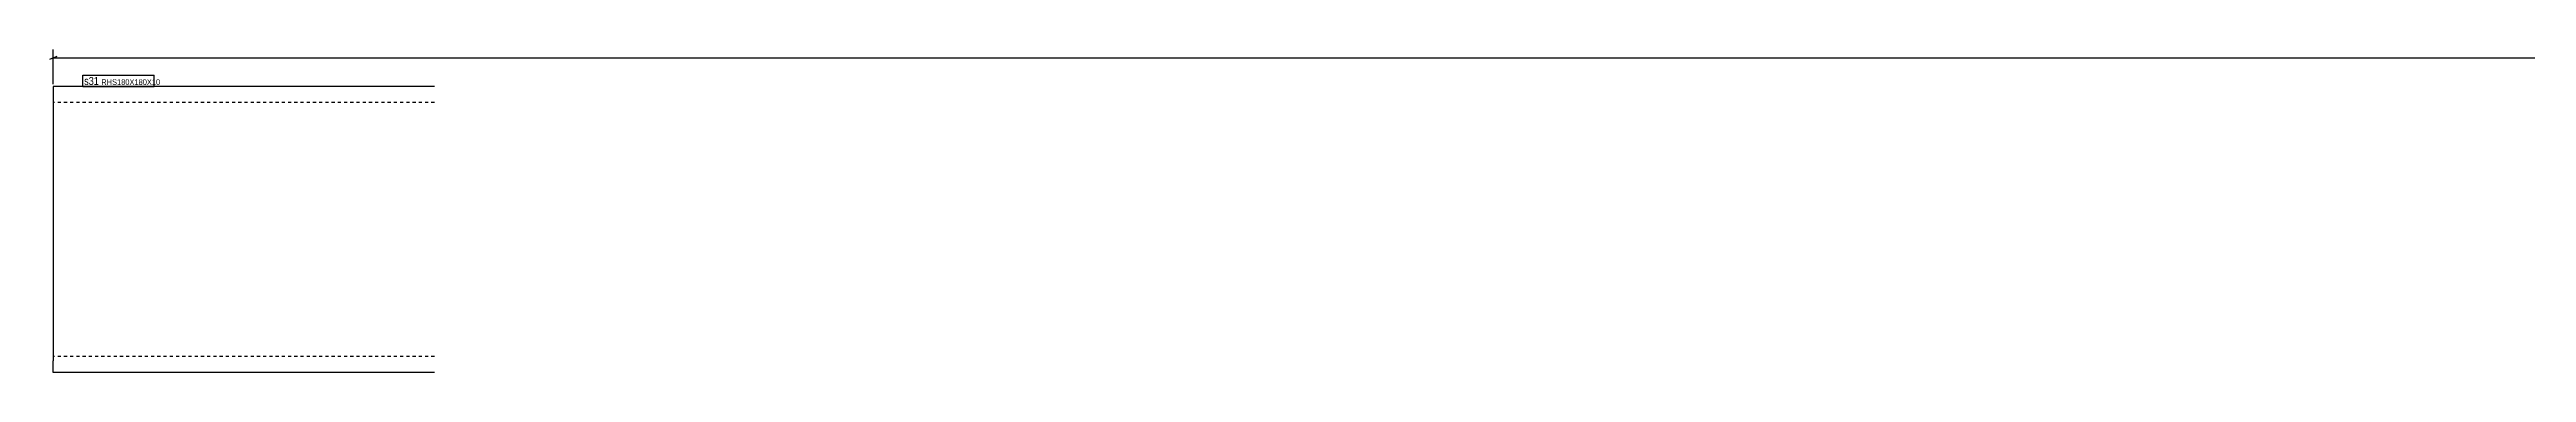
# Model space of a CAD drawing. Header units: millimetres. Extents: x 4 to 3124, y 3 to 252.
# Drawn here: x 4 to 1564, y 45 to 248 of the extents above; entities that cross this region are included whole.
import ezdxf

# ---------------------------------------------------------------- set-up
doc = ezdxf.new("R2010")
doc.units = ezdxf.units.MM
doc.linetypes.add('DXK_LINE_DOT2', pattern=[3.9198, 1.9599, -1.9599])
for name, color, linetype in [('MÅLSÆTNING', 7, 'Continuous'), ('STÅL', 7, 'Continuous'), ('TEKST', 7, 'Continuous')]:
    doc.layers.add(name, color=color, linetype=linetype)
doc.styles.add('Arial Narrow', font='ARIALN.TTF', dxfattribs={"height": 0.2})

msp = doc.modelspace()

# ---------------------------------------------------------------- linework, layer by layer
at = {"layer": 'MÅLSÆTNING', "color": 7, "linetype": 'Continuous'}
for p, q in [((9, 243.9), (4.5, 242.1)), ((6.8, 226.5), (6.8, 248.3)), ((6.8, 243), (3121.5, 243))]:
    msp.add_line(p, q, dxfattribs=at)
at = {"layer": 'STÅL', "color": 2, "linetype": 'Continuous'}
for p, q in [((246.8, 225), (6.8, 225)), ((6.8, 225), (6.8, 200)), ((6.8, 200), (6.8, 70)), ((6.8, 70), (6.8, 52.3)), ((6.8, 45), (6.8, 52.3)), ((246.8, 45), (6.8, 45))]:
    msp.add_line(p, q, dxfattribs=at)
at = {"layer": 'STÅL', "color": 7, "linetype": 'DXK_LINE_DOT2'}
for p, q in [((246.8, 215), (6.8, 215)), ((6.8, 70), (6.8, 52.3)), ((246.8, 55), (6.8, 55))]:
    msp.add_line(p, q, dxfattribs=at)

# ---------------------------------------------------------------- next in the draw order: wipeouts: each hides what was drawn before it
at = {"color": 0}
msp.add_wipeout([(35.5, 226), (35.5, 231.3), (26.3, 231.3), (26.3, 226)], dxfattribs=at).dxf.layer = 'TEKST'

# ---------------------------------------------------------------- next in the draw order: wipeouts: each hides what was drawn before it
msp.add_wipeout([(35.5, 226), (35.5, 231.3), (26.3, 231.3), (26.3, 226)], dxfattribs=at).dxf.layer = 'TEKST'

# ---------------------------------------------------------------- next in the draw order: linework, layer by layer
at = {"layer": 'TEKST', "color": 7, "linetype": 'Continuous'}
msp.add_line((25.4, 225.1), (25.4, 232.2), dxfattribs=at)

# ---------------------------------------------------------------- next in the draw order: wipeouts: each hides what was drawn before it
at = {"color": 0}
msp.add_wipeout([(69.5, 226), (69.5, 229.8), (37.1, 229.8), (37.1, 226)], dxfattribs=at).dxf.layer = 'TEKST'

# ---------------------------------------------------------------- next in the draw order: wipeouts: each hides what was drawn before it
msp.add_wipeout([(69.5, 226), (69.5, 229.8), (37.1, 229.8), (37.1, 226)], dxfattribs=at).dxf.layer = 'TEKST'

# ---------------------------------------------------------------- next in the draw order: linework, layer by layer
at = {"layer": 'TEKST', "color": 7, "linetype": 'Continuous'}
for p, q in [((25.4, 232.2), (70.4, 232.2)), ((25.4, 225.1), (70.4, 225.1)), ((70.4, 225.1), (70.4, 232.2))]:
    msp.add_line(p, q, dxfattribs=at)

# ---------------------------------------------------------------- next in the draw order: texts
at = {"layer": 'TEKST', "color": 3, "style": 'Arial Narrow'}
for s, height, p in [('s31', 5.01, (26.3, 226)), ('RHS180X180X10', 3.579, (37.1, 226))]:
    msp.add_text(s, height=height, dxfattribs=at).set_placement(p)

doc.saveas('drawing.dxf')
